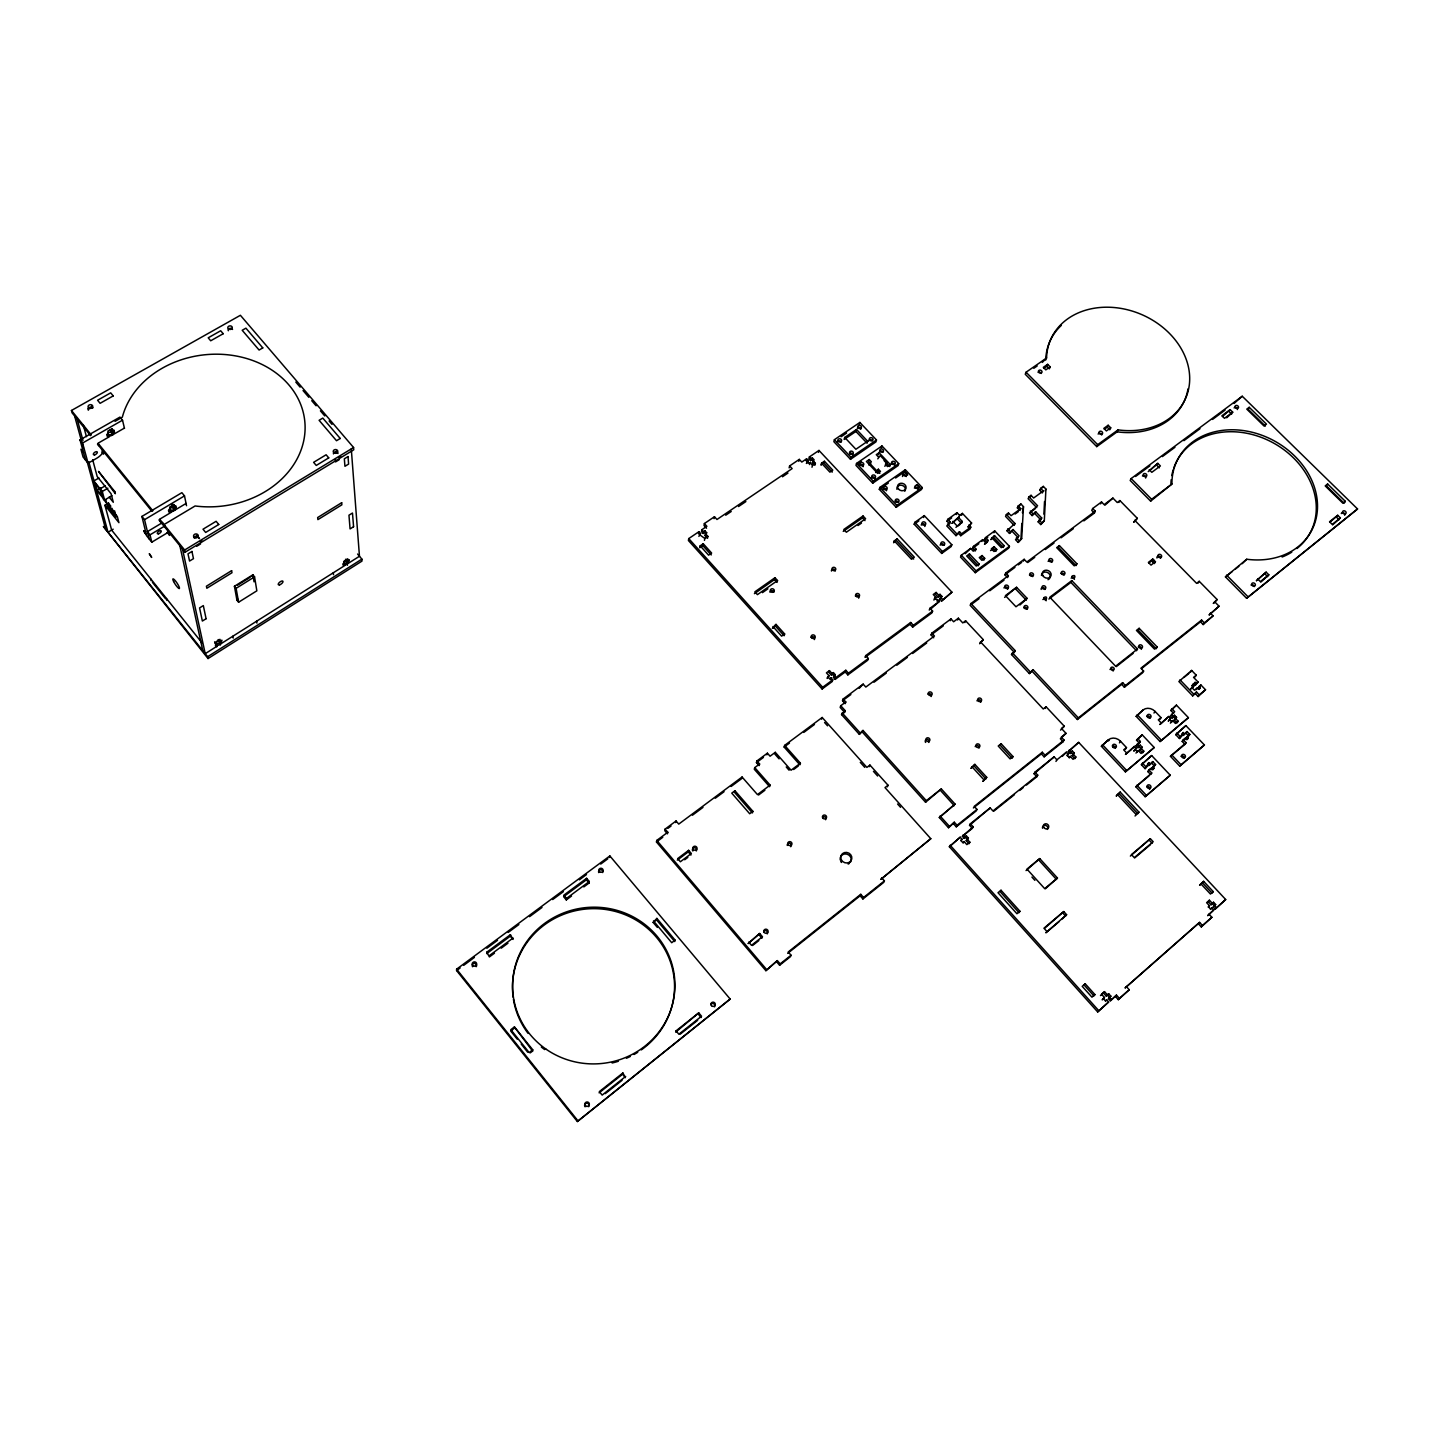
<?xml version="1.0" encoding="UTF-8"?>
<svg xmlns="http://www.w3.org/2000/svg" width="1429" height="1429" viewBox="0 0 1429 1429"><rect width="100%" height="100%" fill="white"/><g stroke="black" fill="none" stroke-linecap="round" stroke-linejoin="round"><path stroke-width="1.5" d="M456.601 970.577L456.601 969.184L609.861 855.935L730.165 999.067L577.37 1121.533L456.601 970.577L460.156 967.951M486.771 952.196L486.717 953.607L510.314 936.156L510.403 934.709L486.771 952.196L489.397 956.93L494.452 953.197M1043.884 514.136L1044.528 501.49M1043.241 491.004L1033.631 498.007L1031.041 495.327L1028.969 496.845L1037.579 505.741L1029.523 512.904L1032.095 515.583L1035.668 511.725L1041.723 517.995L1038.151 521.853L1040.741 524.55L1044.313 520.674L1045.921 489.057L1043.349 486.396L1040.669 488.343L1039.812 490.254L1042.384 492.916L1043.241 491.004L1040.669 488.343M1020.967 538.286L1021.824 523.425M1022.414 512.797L1023.486 506.652L1020.913 503.99L1018.198 505.955L1017.377 507.849L1019.949 510.51L1020.77 508.635L1018.198 505.955M1020.77 508.635L1011.053 515.69L1008.481 513.011L1006.391 514.529L1015.001 523.514L1006.891 530.695L1009.481 533.41L1013.036 529.534L1019.091 535.857L1015.519 539.715L1018.127 542.431L1021.681 538.572L1023.486 506.652M510.403 934.709L512.993 939.442L510.314 936.156M530.195 1052.905L532.588 1051.065L514.404 1026.933L510.814 1029.684L529.141 1052.548L532.731 1049.779L514.404 1026.933M532.588 1051.065L532.731 1049.779M586.604 878.317L586.39 879.817L563.615 896.68L566.295 899.913L566.473 898.43L589.284 881.514L586.604 878.317L563.794 895.197L566.473 898.43M583.8 886.927L589.052 883.033L589.284 881.514M609.611 857.471L609.861 855.935M1074.429 579.37L1073.25 577.334L1071.143 578.156M1046.153 600.752L1044.992 598.697L1042.848 599.519M577.37 1121.533L730.165 999.067M698.888 536.375L700.585 533.571L698.906 531.713L688.742 538.59L688.403 540.501L822.104 688.992L832.178 681.579L832.768 679.847L830.999 677.9L829.695 678.864L827.766 676.721L829.07 675.756L826.426 672.845L829.445 670.63L832.089 673.541L831.499 675.292L828.874 672.38L829.445 670.63M698.531 533.624L698.906 531.713M808.26 460.585L806.492 463.407L808.26 460.585L806.599 458.798L801.794 462.067L799.293 459.388L789.63 465.925L792.13 468.605L716.965 519.495L714.464 516.726L704.39 523.55L706.891 526.319L701.835 529.73L701.478 531.642L703.139 533.499L704.836 530.695L706.676 532.731L704.979 535.518L707.498 538.304L707.873 536.393L704.461 532.606M700.192 545.824L699.817 547.718L702.854 545.646L703.229 543.752L711.642 553.059L708.588 555.149L700.192 545.824L703.229 543.752M704.39 523.55L704.015 525.461L706.515 528.23M703.139 533.499L704.836 530.695M704.979 535.518L706.676 532.731M704.461 540.358L704.836 538.465L707.873 536.393M714.071 518.656L714.464 516.726M776.822 962.003L779.609 965.272L780.145 963.896L777.358 960.61L765.89 970.684L656.465 841.985L656.786 840.413L667.807 832.25L665.11 829.106L676.06 820.978L678.739 824.104L742.08 777.019L757.459 794.595L770.106 785.11L754.762 767.605L759.585 763.997L756.923 760.96L767.409 753.19L770.07 756.209L775.286 752.333L791.077 770.213L800.419 763.193L784.646 745.384L822.175 717.483L866.885 767.391L869.939 765.069L888.034 785.236L887.355 786.843M665.11 829.106L664.771 830.678L667.45 833.804L667.807 832.25M657.376 927.421L653.16 922.419L656.858 918.4L675.095 940.121L674.72 941.532L656.518 919.865L656.858 918.4M675.703 822.55L676.06 820.978M622.597 1074.215L622.883 1072.983L625.402 1077.662L622.597 1074.215L599.09 1092.846M677.292 860.133L688.26 851.88L688.635 850.344L691.35 853.506L680.365 861.758L677.668 858.597L688.635 850.344M789.13 467.89L789.63 465.925M798.793 461.353L799.293 459.388M774.482 579.585L774.965 577.727L777.519 580.549L777.037 582.389L774.482 579.585L754.405 593.66M806.081 460.781L806.599 458.798M938.728 595.232L936.12 592.428L935.388 594.25L938.013 597.036L939.978 594.321L941.89 596.375L939.925 599.09L941.675 600.948L951.91 592.16L818.978 450.439L809.386 456.923L808.868 458.888L810.529 460.656L812.297 457.852L814.137 459.816L812.369 462.621L814.852 465.282L815.387 463.335L812.887 460.656M809.475 464.568L810.011 462.603L812.512 465.282L811.976 467.247M810.529 460.656L812.297 457.852M818.442 452.404L818.978 450.439M776.001 624.384L772.482 628.331L776.001 624.384L784.646 633.958L784.128 635.744L775.5 626.188M821.55 463.21L821.014 465.175L824.426 461.263L832.785 470.177L829.91 472.142L821.55 463.21L824.426 461.263M734.97 790.755L734.524 792.363L752.404 812.922L752.887 811.333L734.97 790.755L731.773 793.131L749.689 813.744L752.887 811.333M834.411 439.685L833.857 441.668L850.505 459.316L875.888 441.936L876.495 439.971L859.865 422.448L834.411 439.685L851.077 457.351L850.505 459.316M742.08 777.019L741.633 778.644L731.094 786.486M856.507 429.468L844.735 437.453L844.164 439.435L855.917 431.451L856.507 429.468L867.653 441.222L867.064 443.204L855.917 431.451M676.06 1030.863L675.685 1032.149L698.763 1012.875L701.568 1016.215L678.864 1034.239L676.06 1030.863L698.763 1012.875M754.762 767.605L754.28 769.231L769.606 786.718L770.106 785.11M759.585 763.997L759.103 765.64L756.441 762.604L756.923 760.96M859.276 424.449L859.865 422.448M766.909 754.834L767.409 753.19M856.543 463.425L855.953 465.372L872.726 483.181L898.091 465.586L898.734 463.639L881.961 445.973L856.543 463.425L873.351 481.251L872.726 483.181M775.286 752.333L774.786 753.994L779.073 758.853M868.832 464.997L871.315 461.746L869.225 459.531L868.618 461.496L870.708 463.711M800.419 763.193L799.883 764.837L784.128 747.045L784.646 745.384M878.478 454.708L879.103 452.743L890.338 464.604L889.713 466.551L884.087 460.62M877.763 458.852L880.264 455.601L887.302 463.032L884.801 466.283M881.336 447.938L881.961 445.973M878.371 469.212L875.87 472.463L878.371 469.212L880.478 471.427L877.656 473.392L866.403 461.478L869.225 459.531M843.235 531.374L862.455 517.905L863.045 515.994L865.599 518.727L846.361 532.231L843.807 529.48L863.045 515.994M879.299 489.343L879.925 487.414L905.307 469.748L922.223 487.557L921.526 489.468L896.215 507.313L879.299 489.343L888.356 483.038M822.104 688.992L822.675 687.278L832.768 679.847M827.766 676.721L827.177 678.453L829.07 675.756M830.428 679.632L830.999 677.9M831.499 675.292L833.393 672.595L835.322 674.72L833.429 677.417L835.197 679.364L845.2 671.987L845.807 670.255L848.451 673.166L847.844 674.899L845.2 671.987M833.429 677.417L835.322 674.72M895.59 478L904.646 471.695L905.307 469.748M821.586 719.18L822.175 717.483M835.197 679.364L835.786 677.632L845.807 670.255M896.215 507.313L896.876 505.402L922.223 487.557M759.674 933.476L748.242 943.479L759.674 933.476L762.443 936.727L761.943 938.156L759.156 934.905M894.286 540.876L893.625 542.752L897.144 538.84L914.328 557.203L911.47 559.257L894.286 540.876L897.144 538.84M983.313 639.674L979.669 643.586L983.313 639.674L965.629 620.793L962.789 622.919L958.377 618.203L953.625 621.758L950.982 618.918L931.797 633.172L934.441 636.012L865.831 687.063L863.17 684.134L843.128 699.031L845.789 701.978L840.752 705.73L840.145 707.426L844.575 712.339L841.538 714.589L859.329 734.363L862.991 730.415L926.314 800.687L925.563 802.258L862.366 732.095M845.789 701.978L845.182 703.675L842.521 700.728L843.128 699.031M841.538 714.589L845.182 710.642L840.752 705.73M844.575 712.339L845.182 710.642M910.72 622.472L865.706 655.607L865.063 657.358L910.023 624.259L910.72 622.472L913.345 625.313L912.649 627.099L910.023 624.259M914.185 524.229L914.864 522.335L924.295 515.619L951.839 544.753L951.107 546.628L941.711 553.434L914.185 524.229L918.883 520.87M865.706 655.607L868.332 658.501L867.707 660.252L847.844 674.899M923.598 517.53L924.295 515.619M863.17 684.134L859.204 688.331M765.89 970.684L777.358 960.61M859.329 734.363L862.991 730.415M947.749 519.352L950.321 522.067L949.588 523.943L947.016 521.246L947.749 519.352L957.037 512.689L959.609 515.387L958.877 517.28M950.321 522.067L946.784 525.961L955.983 535.643L959.52 531.749L961.503 533.839L960.752 535.714L958.77 533.624M958.395 517.387L952.089 523.282L958.395 517.387L962.271 521.46L961.521 523.336L957.662 519.281M956.305 514.583L957.037 512.689M941.711 553.434L942.425 551.576L951.839 544.753M955.947 527.355L962.271 521.46M961.646 515.28L962.396 513.386L971.595 523.032L968.058 526.926L971.595 523.032M955.983 535.643L959.52 531.749M860.776 894.322L860.115 895.787L862.902 898.966L863.563 897.501L860.776 894.322L788.236 951.964L791.041 955.233L790.487 956.626L779.609 965.272M929.261 610.094L929.975 608.29L939.55 601.252L934.637 598.233L935.87 597.322L933.262 594.518L936.12 592.428M933.905 600.055L934.637 598.233M935.155 599.144L935.87 597.322M1096.757 446.616L1097.668 444.669L1118.067 429.879A73.629 59.25 23.3 0 0 1189.696 379.078A73.629 59.25 23.3 0 0 1119.103 308.11A73.629 59.25 23.3 0 0 1046.582 358L1026.058 372.219L1025.254 374.237L1096.757 446.616L1117.121 431.826A73.522 59.196 23.3 0 0 1187.999 388.884M869.279 766.694L869.939 765.069M929.975 608.29L932.601 611.112L931.887 612.898L912.649 627.099M937.067 601.198L937.799 599.376M938.013 597.036L939.978 594.321M939.55 601.252L930.851 608.915M939.925 599.09L941.89 596.375M968.808 525.05L970.791 527.122L970.023 528.998L960.752 535.714M941.675 600.948L951.91 592.16M985.295 542.377L982.705 539.644L973.417 546.396L976.025 549.147L973.22 551.183L970.63 548.432L961.288 555.238L960.538 557.096L975.275 572.69L1008.624 548.164L1009.446 546.325L994.709 530.891L985.474 537.626L984.688 539.483L987.278 542.198L984.51 544.235L988.082 540.341L985.474 537.626M933.709 637.781L931.083 634.94L931.797 633.172M1042.33 362.394L1046.582 358M970.63 548.432L965.2 553.702M969.487 553.898L968.737 555.756L978.276 565.83L979.044 563.991L969.487 553.898L966.683 555.952L976.239 566.045L979.044 563.991M1046.814 366.342L1047.653 364.324L1050.154 366.842L1049.315 368.861L1046.814 366.342L1043.92 368.36M976.025 549.147L975.239 550.987L972.649 548.254L973.417 546.396M981.919 541.502L982.705 539.644M950.231 620.704L950.982 618.918M987.278 542.198L988.082 540.341M982.098 555.542L981.312 557.381L983.902 560.132L984.688 558.292L982.098 555.542L979.294 557.578L981.902 560.329L984.688 558.292M975.275 572.69L976.061 570.868L1009.446 546.325M994.53 535.625L990.976 539.519L994.53 535.625L1004.069 545.628L1003.265 547.468L993.744 537.5M993.905 532.767L994.709 530.891M957.626 619.99L958.377 618.203M1006.391 514.529L1005.569 516.423L1014.179 525.372L1015.001 523.514M993.351 548.575L994.137 546.718L996.745 549.451L995.942 551.29L993.351 548.575L990.565 550.594M1007.677 514.887L1008.481 513.011M1137.323 518.316L1133.715 522.157L1137.323 518.316L1119.889 500.561L1117.264 502.526L1112.923 498.096L1104.135 504.633L1101.527 501.972L1092.685 508.51L1095.293 511.189L1026.79 562.061L1024.164 559.311L1005.73 572.993L1008.356 575.744L970.934 603.538L970.166 605.324L1014.322 652.374L1011.5 654.518L1029.38 673.577L1033.078 669.683L1078.341 717.876L1077.395 719.519L1032.202 671.398M964.861 622.562L965.629 620.793M1020.913 503.99L1017.377 507.849M1009.481 533.41L1013.036 529.534M1028.969 496.845L1028.13 498.739L1036.739 507.634M1030.202 497.238L1031.041 495.327M1018.127 542.431L1021.681 538.572M1043.349 486.396L1039.812 490.254M1008.356 575.744L1007.534 577.566L1004.909 574.815L1005.73 572.993M1032.095 515.583L1035.668 511.725M1045.063 490.951L1045.921 489.057M1038.151 521.853L1041.723 517.995M1023.325 561.15L1024.164 559.311M1040.741 524.55L1044.313 520.674M930.797 838.698L880.943 879.246L930.797 838.698L884.998 787.593L888.034 785.236M1004.605 597.411L1016.573 587.283L1027.129 598.394L1019.913 604.985M881.622 877.763L884.408 880.907L883.711 882.39L862.902 898.966M1107.243 427.2L1108.172 425.253L1110.726 427.825L1109.797 429.772L1107.243 427.2L1104.367 429.272M925.563 802.258L941.318 788.915L955.072 804.116L939.3 817.513L948.499 827.73L954.304 822.211L957.073 825.283L956.269 826.819L953.5 823.765M1059.389 545.61L1058.514 547.45L1076.001 565.616L1076.912 563.794L1059.389 545.61L1056.674 547.629L1074.215 565.83L1076.912 563.794M1117.121 431.826L1118.067 429.879M1011.5 654.518L1015.179 650.624L970.934 603.538M1014.322 652.374L1015.179 650.624M939.3 817.513L955.072 804.116M1092.685 508.51L1091.756 510.403L1094.364 513.065L1083.843 520.888M1094.364 513.065L1095.293 511.189M1100.58 503.848L1101.527 501.972M974.846 764.354L971.095 768.266L974.846 764.354L986.742 777.34L982.973 781.27L986.742 777.34M1112.923 498.096L1104.939 505.205M1070.893 582.407L1071.804 580.603L1137.502 648.998L1136.484 650.731L1070.893 582.407L1048.904 599.037M948.499 827.73L954.304 822.211M1029.38 673.577L1033.078 669.683M1118.925 502.454L1119.889 500.561M1131.161 478.554L1130.196 480.466L1150.631 501.15L1171.923 484.038A75.826 61.536 28.6 0 1 1243.677 430.611A75.826 61.536 28.6 0 1 1317.502 504.848A75.826 61.536 28.6 0 1 1246.731 559.239L1225.439 576.887L1246.588 598.287L1357.55 508.974L1242.248 396.244L1131.161 478.554L1151.631 499.275L1150.631 501.15M1001.14 743.723L1000.282 745.366L1012.125 758.21L1013 756.584L1001.14 743.723L998.228 746.009L1010.107 758.888L1013 756.584M1104.492 991.655L1103.438 992.976L1106.368 996.209L1107.421 994.906L1104.492 991.655L1101.527 994.245L1104.456 997.496L1103.259 998.532L1105.421 1000.925L1106.707 999.782L1108.654 1001.961L1097.686 1011.946L949.338 846.754L960.181 837.198L962.039 839.252L961.217 840.788M1148.219 471.624L1157.794 463.353L1160.384 465.943L1151.81 472.32L1149.22 469.712M960.181 837.198L949.338 846.754M1149.934 470.355L1157.794 463.353M968.38 838.073L967.076 839.109L969.862 842.199L969.041 843.717L966.254 840.645L968.38 838.073L966.326 835.804L964.218 838.376L962.378 836.322L973.149 826.819L970.38 823.747L990.19 807.921L992.959 810.975L1037.74 775.143L1034.971 772.142L1054.138 756.852L1056.888 759.817L1055.96 761.425M1042.295 752.243L1041.384 753.869L1044.135 756.834L1045.046 755.209L1042.295 752.243L974.203 806.385L976.972 809.421L976.132 810.993L956.269 826.819M962.378 836.322L972.327 828.356L969.559 825.301L970.38 823.747M964.218 838.376L966.326 835.804M963.253 843.039L964.075 841.52L966.861 844.61L969.862 842.199M972.327 828.356L973.149 826.819M966.254 840.645L967.076 839.109M990.19 807.921L969.559 825.301M1045.188 708.445L1046.099 706.783L1064.301 726.236L1060.532 730.13M1222.474 416.5L1230.155 409.659L1232.727 412.177L1226.689 417.804M1242.248 396.244L1233.995 403.514M1151.756 560.847L1152.774 559.025L1155.436 561.74L1154.4 563.562L1151.756 560.847L1148.827 563.097M1153.078 562.204L1154.096 560.382M1026.504 785.003L1036.829 776.733L1034.078 773.75L1034.971 772.142M1036.829 776.733L1037.74 775.143M1249.232 407.301L1246.785 409.123L1264.022 426.003L1266.469 424.163L1249.232 407.301L1248.124 409.248L1265.344 426.092M1064.301 726.236L1061.461 728.468L1066.034 733.363L1060.372 738.757L1063.122 741.705L1044.135 756.834M1054.138 756.852L1034.078 773.75M1063.122 741.705L1064.051 740.061L1061.318 737.114L1066.034 733.363M1067.284 755.798L1068.231 754.19L1066.391 752.208L1062.283 756.37M1139.145 628.313L1138.127 630.064L1156.132 648.748L1157.186 647.015L1139.145 628.313L1136.448 630.421L1154.489 649.141L1157.186 647.015M1074.322 753.083L1073.108 754.083L1075.858 757.031L1074.894 758.656L1072.143 755.691L1074.322 753.083L1072.304 750.922L1070.125 753.53L1068.285 751.565L1078.681 742.383L1225.689 899.52L1215.168 909.094L1213.239 907.022L1215.65 904.539L1213.525 902.253L1211.113 904.736L1208.219 901.628L1209.416 900.216L1212.31 903.324M1070.125 753.53L1072.304 750.922M1069.303 757.977L1070.267 756.352L1073.018 759.317L1075.858 757.031M1078.681 742.383L1068.285 751.565M1072.143 755.691L1073.108 754.083M1121.676 684.366L1122.676 682.687L1125.409 685.545L1124.391 687.242L1121.676 684.366L1077.395 719.519M1001.014 890.249L1000.139 891.696L1019.02 912.684L1019.931 911.255L1001.014 890.249L998.014 892.714L1016.93 913.738L1019.931 911.255M1201.593 620.061L1200.485 621.811L1203.182 624.58L1204.308 622.83L1201.593 620.061L1140.896 668.236L1143.611 671.076L1142.575 672.773L1124.391 687.242M1198.127 583.086L1199.217 581.299L1217.151 599.555L1213.417 603.377L1217.151 599.555M1142.218 747.26L1141.021 748.242L1143.789 751.172L1142.736 752.797L1139.967 749.85L1142.218 747.26L1140.181 745.116L1137.931 747.706L1136.091 745.742L1139.306 743.134L1136.537 740.204L1142.2 734.828L1154.221 747.528L1125.391 771.839L1101.384 746.26L1108.457 739.74A8.842 7.699 32.4 0 1 1120.497 741.222L1126.481 747.581L1125.463 749.207M1101.384 746.26L1108.457 739.74M1026.04 870.583L1039.74 858.579L1057.46 878.031L1045.331 888.767M1119.461 742.848L1120.497 741.222M1173.584 713.357L1170.833 710.463L1176.442 705.14L1188.41 717.644L1160.08 741.544L1136.162 716.358L1143.146 709.909A8.753 7.538 32.3 0 1 1155.043 711.374L1161.027 717.644L1159.955 719.305M1143.146 709.909L1136.162 716.358M1219.044 606.2L1209.22 614.863L1219.044 606.2L1214.543 601.627M1246.731 559.239L1242.212 563.687M1210.345 613.112L1213.042 615.881L1203.182 624.58M1136.216 748.349L1133.965 750.939L1136.216 748.349L1134.358 746.385L1125.445 754.405L1131.732 749.278M1153.989 713.035L1155.043 711.374M1133.322 748.01L1134.358 746.385M1142.2 734.828L1136.537 740.204M1136.091 745.742L1140.36 741.508L1137.591 738.579M1139.306 743.134L1140.36 741.508M1195.108 676.882L1196.234 675.185L1191.643 670.433L1178.871 681.526L1192.661 695.869L1196.484 691.993L1199.253 694.869L1198.127 696.548L1195.359 693.672M1137.931 747.706L1140.181 745.116M1135.984 753.083L1138.234 750.493L1141.021 753.44L1143.789 751.172M1137.198 752.118L1138.234 750.493M1125.391 771.839L1154.221 747.528M1139.967 749.85L1141.021 748.242M1190.536 672.148L1191.643 670.433M1168.779 716.483L1159.973 724.414L1168.779 716.483L1170.637 718.412L1168.368 721.02L1170.637 718.412M1266.13 572.154L1256.466 580.674L1266.13 572.154L1268.827 574.851L1260.86 582.05M1120.193 792.077L1116.335 795.953L1120.193 792.077L1138.913 812.101L1137.841 813.655L1119.157 793.649M1246.588 598.287L1357.55 508.974M1176.442 705.14L1170.833 710.463M1171.923 708.82L1174.674 711.696L1170.422 715.929L1172.262 717.858L1174.531 715.25L1176.549 717.358L1174.281 719.966L1177.049 722.86L1178.139 721.216L1175.388 718.323L1176.549 717.358M1193.179 683.937L1194.376 685.17L1190.571 689.046L1193.269 686.867L1192.072 685.616L1195.162 682.33L1196.359 683.58L1195.233 685.259L1194.037 684.027L1195.162 682.33M1172.262 717.858L1174.531 715.25M1148.827 762.604L1145.093 768.659L1141.396 764.729L1151.667 755.566L1170.262 775.215L1145.147 796.703L1135.841 786.772L1151.738 772.982L1148.934 770.017L1150.792 768.498L1152.006 769.784L1154.025 768.105L1152.828 766.819L1155.579 764.551L1152.792 761.603L1148.97 765.48L1147.755 764.193L1148.827 762.604L1150.041 763.872M1193.269 686.867L1194.376 685.17M1327.63 484.002L1326.398 485.878L1344.082 503.187L1345.332 501.329L1327.63 484.002L1325.201 485.914L1342.921 503.258L1345.332 501.329M1170.387 723.145L1172.655 720.538L1175.424 723.449L1178.139 721.216M1171.566 722.181L1172.655 720.538M1196.234 675.185L1193.554 677.364L1198.145 682.115L1195.233 685.259M1160.08 741.544L1188.41 717.644M1174.281 719.966L1175.388 718.323M1151.667 755.566L1141.396 764.729M1196.019 689.725L1197.145 688.046L1198.342 689.278L1200.324 687.671L1199.127 686.438L1200.914 684.991L1205.522 689.76L1198.127 696.548M1192.661 695.869L1196.484 691.993M1200.324 687.671L1199.199 689.367L1198.002 688.117L1199.127 686.438M1145.093 768.659L1148.005 765.551M1200.914 684.991L1198.002 688.117M1148.97 765.48L1152.792 761.603M1151.738 772.982L1150.667 774.554L1147.88 771.606L1148.934 770.017M1150.792 768.498L1147.88 771.606M1154.025 768.105L1152.953 769.695L1151.738 768.409L1152.828 766.819M1183.141 732.523L1179.443 738.525L1175.745 734.649L1185.891 725.61L1204.415 744.973L1179.711 766.105L1170.44 756.316L1186.088 742.723L1183.319 739.811L1185.123 738.329L1186.338 739.579L1188.321 737.953L1187.124 736.685L1189.839 734.452L1187.052 731.559L1183.23 735.399L1182.033 734.149L1183.141 732.523L1184.355 733.774M1151.738 768.409L1155.579 764.551M1185.891 725.61L1175.745 734.649M1046.814 931.386L1043.938 928.207L1063.748 911.559L1066.606 914.703L1045.849 932.798L1059.032 921.687M1179.443 738.525L1182.355 735.417M1044.635 928.225L1063.748 911.559M1183.23 735.399L1187.052 731.559M1170.44 756.316L1184.98 744.348L1182.212 741.437L1183.319 739.811M1329.917 522.299L1337.705 515.28L1340.366 517.905L1332.596 524.925M1185.123 738.329L1182.212 741.437M1145.147 796.703L1170.262 775.215M1188.321 737.953L1187.213 739.561L1185.999 738.311L1187.124 736.685M1185.999 738.311L1189.839 734.452M1062.319 918.901L1066.606 914.703M1135.037 815.995L1138.913 812.101M1184.98 744.348L1186.088 742.723M1179.711 766.105L1204.415 744.973M1130.375 856.078L1150.345 838.698L1153.185 841.735L1134.287 857.668L1131.446 854.596L1150.345 838.698M1085.2 983.777L1084.182 985.099L1093.882 995.888L1094.936 994.584L1085.2 983.777L1082.217 986.349L1091.952 997.174L1094.936 994.584M1103.259 998.532L1102.206 999.836L1104.456 997.496M1106.368 996.209L1108.708 993.78L1110.851 996.156L1108.511 998.585L1110.458 1000.747L1116.46 995.12L1119.389 998.371L1118.318 999.675L1115.388 996.442M1203.611 881.336L1199.645 885.194L1203.611 881.336L1213.239 891.625L1212.042 893.054L1202.432 882.783M1105.635 1001.104L1106.707 999.782M1097.686 1011.946L1108.654 1001.961M1108.511 998.585L1110.851 996.156M1110.458 1000.747L1116.46 995.12M1199.574 922.384L1125.212 987.85L1199.574 922.384L1202.486 925.51L1201.289 926.903L1198.395 923.777M1126.302 986.528L1129.232 989.761L1118.318 999.675M1208.309 907.183L1209.506 905.772L1206.612 902.664L1209.416 900.216M1211.113 904.736L1213.525 902.253M1210.524 909.38L1211.721 907.969L1213.668 910.041L1207.773 915.56L1213.668 910.041M1213.239 907.022L1215.65 904.539M1215.168 909.094L1225.689 899.52M1208.97 914.149L1211.881 917.275L1201.289 926.903M1119.389 998.371L1129.232 989.761M1202.486 925.51L1211.881 917.275M1107.421 994.906L1108.708 993.78M1209.506 905.772L1208.38 906.754L1210.506 909.04L1211.721 907.969M1213.239 891.625L1210.452 894.054L1200.807 883.747M1100.473 995.566L1103.438 992.976M1134.787 857.829L1150.524 844.557M1057.46 878.031L1044.688 888.642L1026.951 869.1L1039.74 858.579M1135.841 786.772L1149.005 775.911M1199.253 694.869L1205.522 689.76M1197.145 688.046L1194.448 690.225L1191.697 687.349M1161.027 717.644L1158.294 719.877L1161.062 722.77M1126.481 747.581L1123.694 749.85L1126.481 752.797M1192.072 685.616L1194.037 684.027M1196.359 683.58L1198.145 682.115M1183.873 677.507L1188.874 673.488M1056.888 759.817L1066.391 752.208M993.834 811.154L1014.465 794.631M1019.627 790.505L1023.075 787.754M962.039 839.252L960.735 840.306L962.771 842.556L964.075 841.52M1068.231 754.19L1066.999 755.173L1069.035 757.334L1070.267 756.352M1337.705 515.28L1329.542 521.764L1332.221 524.407L1340.366 517.905M787.683 953.357L860.115 895.787M1125.409 685.545L1143.611 671.076M1204.308 622.83L1213.042 615.881M973.381 807.957L1041.384 753.869M780.145 963.896L791.041 955.233M863.563 897.501L884.408 880.907M1268.827 574.851L1260.342 581.603L1257.645 578.888M957.073 825.283L976.972 809.421M1045.046 755.209L1064.051 740.061M622.883 1072.983L599.34 1091.613L602.163 1095.096L625.688 1076.43M1078.341 717.876L1122.676 682.687M605.253 1093.649L622.044 1080.324M680.222 1034.149L697.656 1020.306M1141.592 668.558L1200.485 621.811M762.443 936.727L751.493 945.319L748.725 942.068M752.565 945.516L758.817 940.604M1225.439 576.887L1232.155 571.6M1235.513 568.974L1238.854 566.331M1137.502 648.998L1115.62 666.236L1049.797 597.233L1071.804 580.603M1116.299 666.628L1133.126 653.375M926.314 800.687L941.318 788.915M1046.099 706.783L1043.259 708.998L980.473 641.835M1199.217 581.299L1196.609 583.354L1134.697 520.281M675.095 940.121L671.719 942.711L653.5 920.973M1155.436 561.74L1151.024 565.116L1148.38 562.401L1152.774 559.025M514.297 1028.255L510.707 1030.988L517.244 1039.151M653.16 922.419L656.518 919.865M1027.129 598.394L1015.983 606.771L1005.427 595.607L1016.573 587.283M684.687 859.758L687.831 857.4M1151.631 499.275L1171.923 484.038M758.549 795.024L764.872 790.273M793.649 769.516L798.329 765.998M656.465 841.985L662.752 837.305M692.44 815.227L702.979 807.385M715.268 798.239L724.056 791.702M784.128 747.045L789.487 743.062M803.759 732.434L814.459 724.485M873.976 682.24L886.284 673.095M896.823 665.235L907.361 657.394M912.631 653.482L926.689 643.014M489.468 955.519L513.082 937.996M1135.555 476.482L1149.881 465.872M1162.402 456.583L1174.942 447.295M1183.891 440.668L1199.985 428.718M1212.524 419.429L1225.046 410.141M501.204 948.195L507.938 943.194M566.295 899.913L571.546 896.019M1004.909 574.815L1014.947 567.367M1018.305 564.866L1021.646 562.383M1230.155 409.659L1221.902 415.768L1224.474 418.304L1232.727 412.177M667.897 828.356L671.023 826.033M756.441 762.604L763.425 757.424M971.934 604.003L979.061 598.715M989.725 590.784L1003.962 580.21M1027.701 562.579L1034.721 557.364M1045.242 549.558L1054.013 543.038M1061.033 537.822L1073.304 528.694M842.521 700.728L850.862 694.53M931.083 634.94L943.265 625.884M463.711 965.325L474.392 957.43M486.842 948.231L497.524 940.336M508.188 932.44L518.87 924.545M529.552 916.668L542.002 907.451M552.684 899.555L563.348 891.678M579.37 879.835L586.479 874.584M600.716 864.063L607.825 858.793M848.451 673.166L868.332 658.501M913.345 625.313L932.601 611.112M996.745 549.451L993.977 551.487L991.369 548.754L994.137 546.718M1004.069 545.628L1001.3 547.646L991.762 537.643M832.089 673.541L833.393 672.595M972.649 548.254L978.829 543.752M984.688 539.483L987.761 537.25M1032.22 510.921L1035.239 508.724M1006.891 530.695L1009.624 528.712M1015.09 514.047L1018.323 511.689M1110.726 427.825L1106.403 430.933L1103.849 428.361L1108.172 425.253M961.503 533.839L970.791 527.122M957.341 526.354L960.127 524.336M784.646 633.958L781.609 636.137L772.964 626.545M947.016 521.246L951.66 517.905M959.609 515.387L962.396 513.386M774.965 577.727L754.869 591.82L757.424 594.643L777.519 580.549M762.443 592.642L767.909 588.802M858.007 525.533L861.491 523.068M1050.154 366.842L1045.814 369.861L1043.313 367.342L1047.653 364.324M1033.792 368.307L1037.204 365.949M873.351 481.251L898.734 463.639M887.302 463.032L885.426 464.336L887.534 466.551L890.338 464.604M857.775 464.139L861.401 461.638M879.103 452.743L876.281 454.672L878.371 456.887M851.077 457.351L876.495 439.971M867.653 441.222L855.882 449.26L844.735 437.453M810.011 462.603L808.85 463.389L807.01 461.424M812.369 462.621L813.601 461.781L811.779 459.816M812.512 465.282L815.387 463.335M841.127 436.738L846.575 433.058M725.718 515.208L731.219 511.493M738.543 506.527L745.867 501.579M782.485 476.768L787.968 473.053M700.585 533.571L699.263 534.464L704.836 538.465M214.6 641.817L217.012 644.836L215.457 645.819L216.351 641.603L219.977 639.317L220.352 641.192L221.906 640.21L220.87 643.8L344.728 565.562L344.603 564.276L343.121 565.223L342.996 563.794L344.478 562.865L344.318 560.918L347.729 558.757L347.908 560.704L349.373 559.775L348.14 563.419L359.465 556.256L351.284 448.92M217.012 644.836L217.262 646.069L205.222 653.678L182.483 548.968M361.876 559.132L362.019 561.061L208.045 658.555L207.634 656.715L361.876 559.132L357.589 554.041M236.946 600.198L234.427 586.283L252.897 574.797L254.558 576.852L256.845 590.82L238.607 602.216L236.946 600.198L238.161 599.43M238.607 602.216L236.107 588.319L254.558 576.852M237.571 585.14L250.004 577.405M251.79 576.316L253.022 575.548M353.57 447.509L353.731 449.796L185.109 552.201L184.645 550.004L353.57 447.509L240.394 315.291L71.45 410.48L72.111 412.874L90.563 435.631M200.131 541.716L201.846 540.68M339.03 457.405L340.638 456.423M196.648 546.307L200.578 543.913M339.227 459.674L335.529 461.924L335.333 459.656M186.52 505.705L184.502 495.881L181.876 492.683L141.918 516.423L146.615 535.768L151.796 542.18L169.336 531.642M151.796 542.18L150.027 534.839L165.282 525.711M186.056 503.455L174.874 510.135L175.91 505.955L174.195 506.973L171.587 503.776M162.692 522.496L147.419 531.624L150.027 534.839M149.205 538.983L144.543 519.674L184.502 495.881M113.177 529.177L108.015 532.231L88.777 461.763M98.94 478L93.832 480.966L96.172 489.575L104.585 500.025L111.944 495.72M202.293 643.211L111.641 530.088L104.942 505.277L108.64 503.115M97.083 490.004L95.332 483.538L99.762 489.04L102.709 496.042L97.083 490.004L100.744 487.861M99.762 489.04L105.282 485.824M104.585 500.025L102.281 491.469L107.854 488.218M83.454 452.386L80.935 449.26L83.061 456.976L88.098 463.228L96.672 458.28A10.039 4.966 -35 0 0 103.424 451.51M124.412 428.111L113.23 434.505L114.124 430.236L112.409 431.219L111.819 428.843L107.836 431.111L108.443 433.487L106.711 434.47L107.157 436.202L108.872 435.22L109.265 436.792L98.029 443.24L98.637 445.58M85.579 460.102L80.024 439.882L119.965 417.089L122.519 420.197L124.484 428.396M115.017 421.341L122.34 417.161A92.581 76.166 -5.7 0 1 231.623 355.267A92.581 76.166 -5.7 0 1 303.287 442.704A92.581 76.166 -5.7 0 1 195.094 505.973L164.013 524.586L164.514 526.819M88.098 463.228L82.578 443.026L122.519 420.197M1229.065 411.606L1231.637 414.124M1336.437 517.119L1339.116 519.745M1156.793 465.265L1159.383 467.855M1264.951 573.94L1267.63 576.637M1026.058 372.219L1097.668 444.669M1226.564 575.101L1247.749 596.518M1034.81 513.6L1040.866 519.87M1030.363 511.028L1032.953 513.708M1039.008 519.977L1041.598 522.675M1179.961 679.829L1193.787 694.19M1012.214 531.409L1018.252 537.715M1007.695 528.837L1010.285 531.534M1016.341 537.858L1018.948 540.573M1171.512 714.268L1173.352 716.197M1173.441 716.894L1175.46 719.019M1185.945 733.184L1188.714 736.078M1169.458 719.376L1171.476 721.502M1176.853 733.023L1180.533 736.9M1137.198 714.696L1161.152 739.918M952.821 521.406L956.68 525.479M904.646 471.695L907.719 474.928M916.936 484.627L919.99 487.861M1015.733 589.087L1026.272 600.198M1171.53 754.726L1180.836 764.515M947.516 524.068L956.716 533.767M961.288 555.238L976.061 570.868M1137.127 744.134L1138.984 746.081M1139.127 746.724L1141.164 748.885M877.763 471.159L879.853 473.374M869.439 463.05L876.495 470.516M1151.72 763.211L1154.507 766.14M1135.001 749.314L1137.037 751.475M1142.45 763.122L1146.165 767.069M914.864 522.335L942.425 551.576M879.925 487.414L896.876 505.402M1102.384 744.634L1126.427 770.231M1136.895 785.2L1146.219 795.149M1012.357 652.785L1030.255 671.862M823.89 463.228L832.232 472.124M896.483 540.716L913.649 559.043M809.386 456.923L811.047 458.691M940.657 597.286L942.408 599.144M939.246 596.125L941.157 598.179M862.455 517.905L864.992 520.62M1117.371 794.399L1136.091 814.441M1069.231 749.939L1071.071 751.904M1214.436 905.593L1216.365 907.683M1071.357 752.547L1073.375 754.708M1212.328 903.682L1214.454 905.95M1149.255 840.198L1152.096 843.235M974.042 765.962L985.903 778.948M971.899 766.658L983.795 779.662M1038.812 860.079L1056.495 879.496M1031.934 877.084L1034.882 880.335M1062.765 912.988L1065.623 916.132M940.55 790.505L954.286 805.688M701.835 529.73L703.515 531.588M832.803 674.327L835.786 677.632M702.854 545.646L711.249 554.952M965.522 837.34L967.558 839.591M963.182 834.804L965.039 836.858M1107.654 995.084L1111.53 999.443M940.068 815.959L949.285 826.194M688.742 538.59L822.675 687.278M842.145 712.91L859.972 732.702M950.142 845.236L1098.74 1010.642M873.458 771.338L877.62 776.001M824.569 722.502L827.552 725.825M860.294 762.371L864.759 767.355M897.591 804.009L900.538 807.296M786.236 766.98L789.112 770.231M167.782 532.124L169.676 535.411L167.175 532.338M110.426 506.241C103.781 501.043 118.214 519.763 111.801 508.152M295.803 382.079L300.144 387.152M303.037 390.546L308.843 397.316M311.736 400.692L316.077 405.782M320.418 410.855L324.776 415.946M329.117 421.019L332.01 424.395M688.26 851.88L690.957 855.042M656.786 840.413L766.408 969.309M348.015 562.133L345.604 559.239L348.14 563.419M586.39 879.817L589.052 883.033M698.352 1014.197L701.157 1017.537M112.016 428.843L114.552 431.969M173.659 504.401L176.267 507.617M199.506 538.644L196.88 535.411L197.184 536.893M112.837 432.951L110.301 429.825L113.23 434.505M174.552 508.635L171.944 505.437L174.874 510.135M234.427 586.283L236.107 588.319M71.45 410.48L91.26 434.898M98.262 443.526L152.814 510.778M159.816 519.406L184.645 550.004M97.476 444.133L151.956 511.314M158.941 519.924L185.109 552.201M80.024 439.882L82.578 443.026M141.918 516.423L144.543 519.674M109.176 497.131L113.302 502.258L111.069 493.719L97.19 476.518L92.671 459.727M93.832 480.966L102.281 491.469M100.369 489.683L102.37 492.165M108.336 503.062L110.819 506.152M220.62 642.55L218.208 639.549L220.87 643.8M103.263 499.007L117.303 516.476L118.929 522.675L104.942 505.277M214.85 643.05L217.262 646.069M152.456 582.371L165.603 598.769M521.174 1044.045L527.694 1052.208M207.634 656.715L103.37 526.444L208.045 658.555M456.601 969.184L577.584 1120.354M102.031 451.01L103.567 454.065L101.977 452.386M74.612 415.964L83.418 448.045M86.937 460.888L105.692 529.337M77.13 419.054L82.953 440.4M83.221 424.663L86.437 436.649M105.835 499.954L107.514 506.223L116.213 517.03L114.57 510.796M87.812 408.498L88.241 410.087M91.635 406.336L92.045 407.926M150.652 578.781L151.135 580.728M166.461 598.501L166.907 600.412M160.173 521.46L159.655 519.227L170.926 512.493L170.587 510.993L168.872 512.029L168.497 510.367L170.23 509.349L169.729 507.081L173.713 504.705L174.195 506.973M179.858 545.717L202.793 650.659M232.838 636.227L233.195 638.084M256.613 621.222L256.916 623.098M252.897 574.797L254.04 581.817M333.314 572.761L333.511 574.69M336.137 451.135L336.262 452.654M1180.997 756.316A2.036 1.751 34.6 0 1 1184.337 758.013M1146.683 716.376A2.018 1.733 32.3 0 1 1150.006 718.072M849.576 453.404A1.911 1.608 16.5 0 1 852.72 454.976M868.707 440.972A1.911 1.608 17 0 1 872.262 440.65M857.4 427.95A1.893 1.59 16.5 0 1 860.83 429.218M837.305 442.133A1.911 1.608 15.9 0 1 841.038 442.204M890.981 464.211A1.911 1.608 18.1 0 1 894.643 465.122M879.46 451.493A1.911 1.608 17.5 0 1 882.872 452.332M871.243 477.875A1.929 1.625 17.5 0 1 873.869 477.125A1.929 1.625 17.5 0 1 874.619 479.59M859.508 465.425A1.911 1.625 17 0 1 861.901 464.586A1.911 1.625 17 0 1 863.098 466.765M914.399 488.093A1.911 1.625 19.2 0 1 916.775 487.253A1.911 1.625 19.2 0 1 917.99 489.432M902.521 476.482A1.911 1.625 18.6 0 1 904.218 474.642A1.911 1.625 18.6 0 1 906.254 476.554M896.948 489.343A4.358 3.698 18.7 0 1 901.931 485.306A4.358 3.698 18.7 0 1 904.753 491.272M895.233 501.275A1.929 1.643 18.7 0 1 898.359 502.436M882.854 489.397A1.929 1.643 18.1 0 1 885.248 488.539A1.929 1.643 18.1 0 1 886.462 490.736M921.258 525.157A1.947 1.661 20 0 1 923.759 523.854A1.947 1.661 20 0 1 924.777 526.461M940.175 545.199A1.947 1.661 21.1 0 1 943.962 545.253M513.154 997.299A81.042 78.238 -4 0 1 569.921 912.166A81.042 78.238 -4 0 1 666.021 951.625A81.042 78.238 -4 0 1 641.282 1049.904M637.727 1052.28A81.042 78.238 -4 0 1 634.047 1054.477M630.278 1056.478A81.042 78.238 -4 0 1 626.402 1058.264M618.382 1061.265A81.042 78.238 -4 0 1 612.13 1062.98M544.681 1049.583A81.042 78.238 -4 0 1 541.323 1047.028M528.123 1033.435A81.042 78.238 -4 0 1 513.44 999.335M710.892 1004.355A2.197 2.126 19.7 0 1 713.946 1003.89A2.197 2.126 19.7 0 1 714.464 1006.873M585.086 1106.796A2.286 2.233 -27.8 0 1 585.318 1103.777A2.286 2.233 -27.8 0 1 588.373 1103.688A2.286 2.233 -27.8 0 1 588.677 1106.707M476.589 965.647A2.251 2.126 -15.3 0 1 476.143 966.683M472.588 966.736A2.251 2.126 -15.3 0 1 472.302 966.254M472.177 965.164A2.251 2.126 -15.3 0 1 476.607 965.093M598.733 872.601A2.161 2.036 2.2 0 1 600.68 869.779A2.161 2.036 2.2 0 1 602.716 872.565M343.782 563.866A2.09 1.804 -4.5 0 1 347.443 565.241M216.815 646.765A2.179 1.876 -10.9 0 1 216.44 646.408M216.118 645.015A2.179 1.876 -10.9 0 1 220.405 645.051M343.603 561.936A2.09 1.804 -4.5 0 1 346.693 561.74A2.09 1.804 -4.5 0 1 346.568 564.384A2.09 1.804 -4.5 0 1 343.514 564.116M216.654 641.925A2.179 1.876 -10.8 0 1 220.012 643.032A2.179 1.876 -10.8 0 1 217.262 645.265A2.179 1.876 -10.8 0 1 216.226 642.264M1146.933 786.504A2.054 1.786 34.9 0 1 1149.63 789.362M1107.457 741.383A8.824 7.681 32.5 0 1 1109.226 740.329M1112.459 746.027A2.036 1.768 32.5 0 1 1115.388 747.974M1045.742 360.019A73.522 59.196 23.3 0 1 1061.336 325.383M1038.133 372.38A1.84 1.5 21.4 0 1 1041.134 373.487M1098.133 434.077A1.876 1.536 24 0 1 1101.705 434.97M1173.87 467.783A75.719 61.483 28.6 0 1 1279.527 446.652A75.719 61.483 28.6 0 1 1296.907 548.54M1291.762 552.166A75.719 61.483 28.6 0 1 1282.117 557.024M1170.923 483.842A75.719 61.483 28.6 0 1 1171.191 479.697M1171.78 475.589A75.719 61.483 28.6 0 1 1173.245 469.677M1341.295 513.583A1.893 1.518 30.9 0 1 1343.671 512.85A1.893 1.518 30.9 0 1 1344.653 515.244M1251.018 585.015A1.947 1.608 30.9 0 1 1254.215 586.604M1234.12 407.908A1.84 1.483 26.7 0 1 1237.407 409.534M1142.432 476A1.893 1.554 25.9 0 1 1144.933 475.75A1.893 1.554 25.9 0 1 1145.594 478.036M822.568 817.013A2.09 1.929 22.1 0 1 825.64 819.728M787.254 845.432A2.108 1.965 20.5 0 1 790.005 843.324A2.108 1.965 20.5 0 1 790.666 846.718M692.886 851.005A2.126 2.001 12 0 1 693.047 848.308A2.126 2.001 12 0 1 695.905 848.29A2.126 2.001 12 0 1 696.245 850.969M763.693 931.44A2.161 2.054 22.3 0 1 766.658 931.029A2.161 2.054 22.3 0 1 767.212 933.905M849.344 863.366A5.627 5.216 25.4 0 1 848.147 864.081M841.502 862.473A5.627 5.216 25.4 0 1 840.699 861.276M840.234 859.936A5.627 5.216 25.4 0 1 846.754 854.078A5.627 5.216 25.4 0 1 850.309 862.384M769.856 592.106A2.001 1.768 14.5 0 1 773.786 592.16M831.464 571.046A1.911 1.679 17.1 0 1 833.196 569.153A1.911 1.679 17.1 0 1 835.215 571.082M855.346 595.982A2.001 1.751 18.6 0 1 858.079 595.679A2.001 1.751 18.6 0 1 858.633 598.162M810.993 637.37A2.018 1.786 17.1 0 1 813.762 637.048A2.018 1.786 17.1 0 1 814.298 639.585M1042.545 828.231A2.769 2.483 33.6 0 1 1045.564 825.39A2.769 2.483 33.6 0 1 1047.475 829.427M1041.437 575.423A4.555 3.876 25.3 0 1 1048.154 572.85A4.555 3.876 25.3 0 1 1047.993 579.71M1156.972 558.024A1.929 1.608 28.1 0 1 1158.508 556.149A1.929 1.608 28.1 0 1 1160.634 558.078M1138.234 646.873A1.983 1.679 29.9 0 1 1141.253 649.355M1109.976 669.451A1.786 1.536 29.8 0 1 1113.137 671.058M1029.434 574.994A1.947 1.661 24.8 0 1 1032.649 576.619M1041.187 589.445A1.947 1.679 25.5 0 1 1042.831 587.515A1.947 1.679 25.5 0 1 1044.938 589.498M1023.807 607.629A1.965 1.697 25.4 0 1 1027.058 609.272M1003.962 587.926A1.965 1.679 24.3 0 1 1006.338 587.033A1.965 1.679 24.3 0 1 1007.624 589.302M1060.89 573.458A1.947 1.661 25.8 0 1 1064.087 575.065M1048.118 561.365A1.947 1.643 25.1 0 1 1051.815 562.294M925.688 742.437A2.036 1.84 25.3 0 1 925.206 741.544M925.26 740.579A2.036 1.84 25.3 0 1 928.01 739.668A2.036 1.84 25.3 0 1 928.85 742.437M975.203 746.652A2.036 1.822 27.7 0 1 977.704 745.634A2.036 1.822 27.7 0 1 979.026 748.082M976.972 700.835A2.018 1.786 26.3 0 1 979.437 699.853A2.018 1.786 26.3 0 1 980.741 702.246M928.118 693.976A2.018 1.786 24 0 1 931.119 696.548M108.229 436.649A2.358 1.911 -8.3 0 1 112.552 435.309M169.729 512.189A2.376 1.983 -8.5 0 1 174.07 510.778M107.889 433.309A2.358 1.911 -8.2 0 1 111.408 432.487A2.358 1.911 -8.2 0 1 111.569 435.434A2.358 1.911 -8.2 0 1 107.997 435.22M169.265 509.421A2.376 1.983 -8.5 0 1 172.838 507.974A2.376 1.983 -8.5 0 1 173.07 511.207A2.376 1.983 -8.5 0 1 169.336 510.439M333.439 453.922A2.269 1.911 -2.6 0 1 335.511 451.832A2.269 1.911 -2.6 0 1 337.976 453.511M194.022 537.84A2.376 2.001 -8.5 0 1 198.72 537.911M228.301 330.742A2.251 1.804 -3.4 0 1 229.694 328.42A2.251 1.804 -3.4 0 1 232.534 329.474M88.812 409.605A2.34 1.893 -8.1 0 1 93.028 407.801M1072.054 576.334C1073.983 582.532 1077.287 572.815 1072.054 576.334M1043.724 597.733C1045.635 603.985 1049.029 594.16 1043.724 597.733M143.74 530.981L146.133 534.696L143.882 531.016M149.313 553.809L151.67 557.435L149.456 553.845M206.08 618.739L202.364 621.043L199.56 607.932L203.329 605.592L206.08 618.739M353.57 526.729L350.069 528.909L348.962 515.208L352.481 513.029L353.57 526.729M231.605 570.653L206.419 586.212L206.83 588.248L231.98 572.725L231.605 570.653M341.674 502.704L317.667 517.53L317.881 519.638L341.853 504.83L341.674 502.704M191.95 551.451L188.003 553.845L189.557 561.043L193.469 558.668L191.95 551.451M348.015 456.565L344.335 458.798L344.943 466.301L348.605 464.068L348.015 456.565M218.744 524.497L205.651 532.445L203.007 529.212L216.118 521.299L218.744 524.497M328.741 457.869L316.256 465.443L313.612 462.335L326.116 454.779L328.741 457.869M340.227 438.471L336.512 440.721L319.096 420.305L322.793 418.09L340.227 438.471M262.793 347.908L259.078 350.034L242.198 330.278L245.913 328.17L262.793 347.908M113.213 395.904L100.101 403.317L97.583 400.245L110.694 392.85L113.213 395.904M223.21 333.725L210.706 340.781L208.205 337.816L220.691 330.76L223.21 333.725M114.784 491.558L98.512 471.391L115.356 493.719L114.784 491.558M1181.622 756.423A2.036 1.751 34.5 0 0 1184.891 757.656A2.036 1.751 34.5 0 0 1183.98 754.476A2.036 1.751 34.5 0 0 1181.622 756.423M1147.433 716.876A2.018 1.733 32.3 0 0 1150.809 717.287A2.018 1.733 32.3 0 0 1149.112 714.375A2.018 1.733 32.3 0 0 1147.433 716.876M849.987 453.725A1.911 1.625 16.5 0 0 853.202 453.422A1.911 1.625 16.5 0 0 851.041 451.117A1.911 1.625 16.5 0 0 849.987 453.725M869.779 440.203A1.911 1.608 17 0 0 872.976 439.918A1.911 1.608 17 0 0 870.815 437.631A1.911 1.608 17 0 0 869.779 440.203M858.132 427.932A1.893 1.59 16.5 0 0 861.33 427.646A1.893 1.59 16.5 0 0 859.168 425.36A1.893 1.59 16.5 0 0 858.132 427.932M838.341 441.365A1.911 1.608 15.9 0 0 841.538 441.061A1.911 1.608 15.9 0 0 839.377 438.774A1.911 1.608 15.9 0 0 838.341 441.365M892 463.889A1.911 1.608 18.1 0 0 895.197 463.585A1.911 1.608 18.1 0 0 893.018 461.281A1.911 1.608 18.1 0 0 892 463.889M880.264 451.51A1.911 1.608 17.5 0 0 883.444 451.207A1.911 1.608 17.5 0 0 881.282 448.92A1.911 1.608 17.5 0 0 880.264 451.51M872.244 477.59A1.929 1.625 17.5 0 0 875.459 477.268A1.929 1.625 17.5 0 0 873.262 474.946A1.929 1.625 17.5 0 0 872.244 477.59M860.472 465.122A1.911 1.625 17 0 0 863.688 464.8A1.911 1.625 17 0 0 861.508 462.496A1.911 1.625 17 0 0 860.472 465.122M903.628 475.339A1.911 1.625 18.6 0 0 906.826 475.035A1.911 1.625 18.6 0 0 904.628 472.713A1.911 1.625 18.6 0 0 903.628 475.339M883.872 489.129A1.929 1.643 18.1 0 0 887.105 488.807A1.929 1.643 18.1 0 0 884.908 486.467A1.929 1.643 18.1 0 0 883.872 489.129M895.751 501.704A1.929 1.643 18.7 0 0 898.966 501.383A1.929 1.643 18.7 0 0 896.769 499.043A1.929 1.643 18.7 0 0 895.751 501.704M915.471 487.825A1.929 1.625 19.2 0 0 918.668 487.503A1.929 1.625 19.2 0 0 916.471 485.181A1.929 1.625 19.2 0 0 915.471 487.825M898.627 489.236A4.358 3.698 18.7 0 0 905.897 488.504A4.358 3.698 18.7 0 0 900.913 483.252A4.358 3.698 18.7 0 0 898.627 489.236M922.455 524.532A1.947 1.661 20 0 0 925.688 524.193A1.947 1.661 20 0 0 923.456 521.835A1.947 1.661 20 0 0 922.455 524.532M941.122 544.217A1.947 1.679 21.1 0 0 944.444 544.645A1.947 1.679 21.1 0 0 942.908 541.895A1.947 1.679 21.1 0 0 941.122 544.217M546.36 1049.386A81.185 78.345 -3.9 0 0 674.524 992.994A81.185 78.345 -3.9 0 0 560.382 914.274A81.185 78.345 -3.9 0 0 546.36 1049.386M711.428 1005.623A2.197 2.126 19.6 0 0 715.161 1005.069A2.197 2.126 19.6 0 0 712.749 1002.176A2.197 2.126 19.6 0 0 711.428 1005.623M586.819 1106.421A2.286 2.251 -27.4 0 0 589.177 1103.277A2.286 2.251 -27.4 0 0 585.283 1102.866A2.286 2.251 -27.4 0 0 586.819 1106.421M473.535 965.986A2.251 2.126 -15.1 0 0 476.643 963.682A2.251 2.126 -15.1 0 0 473.07 962.324A2.251 2.126 -15.1 0 0 473.535 965.986M599.662 871.904A2.161 2.036 2.3 0 0 603.092 870.529A2.161 2.036 2.3 0 0 600.091 868.421A2.161 2.036 2.3 0 0 599.662 871.904M1147.094 786.915A2.054 1.786 34.8 0 0 1150.399 788.147A2.054 1.786 34.8 0 0 1149.488 784.932A2.054 1.786 34.8 0 0 1147.094 786.915M1112.744 746.831A2.036 1.768 32.4 0 0 1116.138 747.242A2.036 1.768 32.4 0 0 1114.459 744.277A2.036 1.768 32.4 0 0 1112.744 746.831M1038.633 372.183A1.858 1.5 21.4 0 0 1041.759 372.612A1.858 1.5 21.4 0 0 1040.241 370.093A1.858 1.5 21.4 0 0 1038.633 372.183M1099.223 433.344A1.876 1.536 24 0 0 1102.384 433.773A1.876 1.536 24 0 0 1100.812 431.201A1.876 1.536 24 0 0 1099.223 433.344M1342.796 512.993A1.893 1.518 30.9 0 0 1345.922 513.422A1.893 1.518 30.9 0 0 1344.225 510.796A1.893 1.518 30.9 0 0 1342.796 512.993M1251.947 585.229A1.947 1.608 30.9 0 0 1255.162 585.64A1.947 1.608 30.9 0 0 1253.483 582.907A1.947 1.608 30.9 0 0 1251.947 585.229M1235.263 407.497A1.858 1.483 26.7 0 0 1238.336 407.926A1.858 1.483 26.7 0 0 1236.746 405.407A1.858 1.483 26.7 0 0 1235.263 407.497M1143.414 475.696A1.893 1.554 25.9 0 0 1146.594 476.125A1.893 1.554 25.9 0 0 1145.004 473.517A1.893 1.554 25.9 0 0 1143.414 475.696M822.657 817.745A2.09 1.929 22.1 0 0 826.23 818.156A2.09 1.929 22.1 0 0 824.658 815.048A2.09 1.929 22.1 0 0 822.657 817.745M788.254 844.843A2.108 1.965 20.5 0 0 791.827 844.36A2.108 1.965 20.5 0 0 789.451 841.645A2.108 1.965 20.5 0 0 788.254 844.843M693.279 849.451A2.126 2.001 12.1 0 0 696.905 848.969A2.126 2.001 12.1 0 0 694.565 846.236A2.126 2.001 12.1 0 0 693.279 849.451M764.015 932.065A2.161 2.054 22.3 0 0 767.712 932.476A2.161 2.054 22.3 0 0 766.123 929.189A2.161 2.054 22.3 0 0 764.015 932.065M841.324 859.776A5.627 5.234 25.4 0 0 850.934 860.865A5.627 5.234 25.4 0 0 846.647 852.416A5.627 5.234 25.4 0 0 841.324 859.776M770.803 591.588A2.001 1.768 14.5 0 0 774.196 591.231A2.001 1.768 14.5 0 0 771.946 588.766A2.001 1.768 14.5 0 0 770.803 591.588M832.464 570.01A1.929 1.679 17.1 0 0 835.697 569.653A1.929 1.679 17.1 0 0 833.518 567.313A1.929 1.679 17.1 0 0 832.464 570.01M856.114 596.322A2.001 1.751 18.5 0 0 859.472 595.947A2.001 1.751 18.5 0 0 857.204 593.482A2.001 1.751 18.5 0 0 856.114 596.322M811.69 637.781A2.018 1.786 17.1 0 0 815.084 637.405A2.018 1.786 17.1 0 0 812.815 634.887A2.018 1.786 17.1 0 0 811.69 637.781M1043.742 827.337A2.787 2.483 33.6 0 0 1048.404 827.891A2.787 2.483 33.6 0 0 1046.153 823.783A2.787 2.483 33.6 0 0 1043.742 827.337M1042.848 575.673A4.555 3.876 25.3 0 0 1050.529 576.655A4.555 3.876 25.3 0 0 1046.814 570.207A4.555 3.876 25.3 0 0 1042.848 575.673M1158.187 556.631A1.929 1.608 28 0 0 1161.42 557.06A1.929 1.608 28 0 0 1159.794 554.345A1.929 1.608 28 0 0 1158.187 556.631M1138.967 647.212A1.983 1.697 29.9 0 0 1142.271 647.623A1.983 1.697 29.9 0 0 1140.61 644.801A1.983 1.697 29.9 0 0 1138.967 647.212M1110.958 669.326A1.804 1.536 29.8 0 0 1113.959 669.701A1.804 1.536 29.8 0 0 1112.476 667.129A1.804 1.536 29.8 0 0 1110.958 669.326M1061.443 573.636A1.947 1.661 25.8 0 0 1064.73 574.065A1.947 1.661 25.8 0 0 1063.122 571.314A1.947 1.661 25.8 0 0 1061.443 573.636M1049.154 560.847A1.947 1.643 25.1 0 0 1052.441 561.258A1.947 1.643 25.1 0 0 1050.851 558.525A1.947 1.643 25.1 0 0 1049.154 560.847M1042.241 588.087A1.965 1.679 25.5 0 0 1045.546 588.516A1.965 1.679 25.5 0 0 1043.956 585.729A1.965 1.679 25.5 0 0 1042.241 588.087M1029.934 575.19A1.947 1.661 24.8 0 0 1033.238 575.619A1.947 1.661 24.8 0 0 1031.649 572.85A1.947 1.661 24.8 0 0 1029.934 575.19M1024.307 607.897A1.965 1.697 25.4 0 0 1027.63 608.307A1.965 1.697 25.4 0 0 1026.04 605.503A1.965 1.697 25.4 0 0 1024.307 607.897M1004.926 587.444A1.965 1.679 24.2 0 0 1008.249 587.873A1.965 1.679 24.2 0 0 1006.659 585.086A1.965 1.679 24.2 0 0 1004.926 587.444M926.117 740.365A2.054 1.84 25.3 0 0 929.6 740.776A2.054 1.84 25.3 0 0 927.993 737.793A2.054 1.84 25.3 0 0 926.117 740.365M976.168 746.456A2.054 1.822 27.7 0 0 979.615 746.867A2.054 1.822 27.7 0 0 977.99 743.866A2.054 1.822 27.7 0 0 976.168 746.456M977.918 700.549A2.018 1.786 26.3 0 0 981.33 700.96A2.018 1.786 26.3 0 0 979.722 698.031A2.018 1.786 26.3 0 0 977.918 700.549M928.421 694.423A2.018 1.786 24 0 0 931.851 694.851A2.018 1.786 24 0 0 930.279 691.904A2.018 1.786 24 0 0 928.421 694.423M158.494 533.803A2.34 1.072 -35.9 0 0 161.245 531.07A2.34 1.072 -35.9 0 0 158.047 531.892A2.34 1.072 -35.9 0 0 158.494 533.803M94.618 454.851A2.322 1.143 -35 0 0 97.315 452.136A2.322 1.143 -35 0 0 94.082 452.85A2.322 1.143 -35 0 0 94.618 454.851M334.047 452.922A2.286 1.911 -2.6 0 0 337.762 451.725A2.286 1.911 -2.6 0 0 334.725 449.653A2.286 1.911 -2.6 0 0 334.047 452.922M194.844 537.768A2.376 2.001 -8.5 0 0 198.274 535.696A2.376 2.001 -8.5 0 0 194.594 534.321A2.376 2.001 -8.5 0 0 194.844 537.768M228.569 329.063A2.251 1.804 -3.4 0 0 232.248 327.973A2.251 1.804 -3.4 0 0 229.319 325.973A2.251 1.804 -3.4 0 0 228.569 329.063M89.348 408.283A2.358 1.893 -8.1 0 0 92.76 406.336A2.358 1.893 -8.1 0 0 89.17 404.996A2.358 1.893 -8.1 0 0 89.348 408.283M279.584 584.836A2.876 1.179 -37.5 0 0 282.996 581.478A2.876 1.179 -37.5 0 0 279.262 582.568A2.876 1.179 -37.5 0 0 279.584 584.836M173.606 581.496A5.823 1.09 56.4 0 0 179.304 588.587A5.823 1.09 56.4 0 0 175.553 581.031A5.823 1.09 56.4 0 0 173.606 581.496"/></g></svg>
